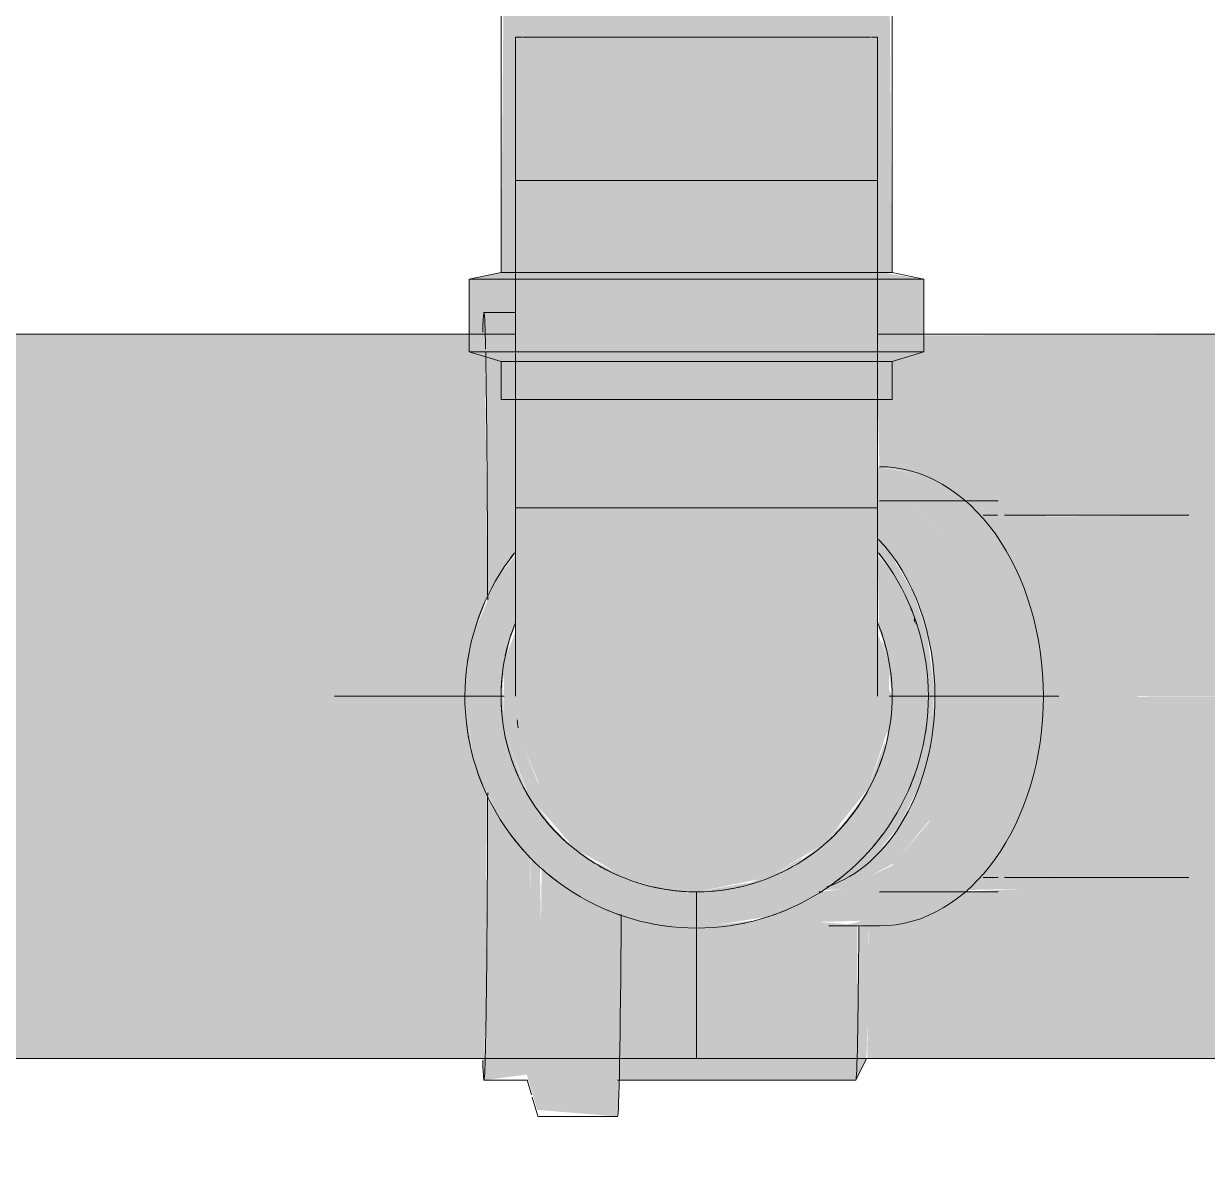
# Model space of a CAD drawing. Header units: metres. Extents: x 42.1 to 94.3, y -3.4 to 61.2.
# Drawn here: x 44.0798 to 44.2433, y 58.8053 to 58.9647 of the extents above; entities that cross this region are included whole.
import ezdxf

# ---------------------------------------------------------------- set-up
doc = ezdxf.new("R2010")
doc.units = ezdxf.units.M
doc.layers.add('ARQ_1100_BASE_TÉRREO_GARAGEM_dwg', color=7, linetype='Continuous', lineweight=5, true_color=0x767676)
for name, color, linetype, lineweight in [('KIRYA - PISO', 7, 'Continuous', 5), ('M-PIPE-PATT', 7, 'Continuous', 5), ('P-PIPE', 7, 'Continuous', 5), ('P-PIPE-CNTR', 7, 'Continuous', 5), ('P-SANR-FIXT', 7, 'Continuous', 5)]:
    doc.layers.add(name, color=color, linetype=linetype, lineweight=lineweight)

# ---------------------------------------------------------------- blocks, each defined once
blk = doc.blocks.new('Caixa Sifonada Montada_100x150x50 Completa e Antiespuma - Caixas e Ralos - Esgoto - MEP - Tigre - Porta-grelha e grelha quadrados brancos - 100x150x50-55786-TÉRREO F_S 2')
at = {"layer": 'P-SANR-FIXT', "true_color": 0xe6e6e6, "transparency": 33554560}
for points in [[(-0.1037606627918091, 0.008343458848100449), (-0.1037606627918091, -5.95576921114116e-14), (-0.1024209332710719, -5.95576921114116e-14), (-0.1024209332710719, 0.03140000000081963), (-0.1037606627918091, 0.02700000000005775), (-0.1037606627918096, 0.01587020181190608)], [(-0.1024209332710719, -5.95576921114116e-14), (-0.0924209332710715, -5.95576921114116e-14), (-0.0924209332710715, 0.03140000000081909), (-0.1024209332710719, 0.03140000000081963), (-0.1024209332710714, 0.009703133623585332)], [(-0.0924209332710715, -5.95576921114116e-14), (-0.0914872960679637, -5.95576921114116e-14), (-0.0914872960679637, 0.02700000000005775), (-0.0924209332710715, 0.03140000000081909), (-0.0924209332710715, 0.0001094867251741988)], [(-0.1089999999999341, 0.008343458848099908), (-0.1089999999999341, -6.009912567606079e-14), (-0.1037606627918091, -5.95576921114116e-14), (-0.1037606627918091, 0.02700000000005775), (-0.1089999999999341, 0.02700000000005721), (-0.1089999999999341, 0.00970313362358479)], [(-0.09148729606796424, 0.01587020181190608), (-0.0914872960679637, -5.95576921114116e-14), (-0.05199999999993458, -5.95576921114116e-14), (-0.05079574939214148, 0.01068801975748224), (-0.04874639560902329, 0.01800160621503235), (-0.0450484433950533, 0.02593189088315655), (-0.044695704148586, 0.02657619293000845), (-0.0914872960679637, 0.02700000000005775), (-0.09148729606796424, 0.01845645692244038)], [(-0.1089999999999341, -0.02567852594014053), (-0.1089999999999341, -0.02700000000017687), (-0.1037606627918091, -0.02700000000017687), (-0.1037606627918091, -5.95576921114116e-14), (-0.1089999999999341, -6.009912567606079e-14), (-0.1089999999999341, -0.02540313362414486)], [(-0.1037606627918091, -0.02567852594013998), (-0.1037606627918091, -0.02700000000017687), (-0.1024209332710719, -0.03140000000093821), (-0.1024209332710719, -5.95576921114116e-14), (-0.1037606627918091, -6.009912567606079e-14), (-0.1037606627918091, -0.02540313362414486)], [(-0.1024209332710719, -0.03140000000093821), (-0.09242093327107095, -0.03140000000093875), (-0.0924209332710715, -6.009912567606079e-14), (-0.1024209332710719, -5.95576921114116e-14), (-0.1024209332710719, -0.0298631746125636)], [(-0.09242093327107095, -0.02572713228132082), (-0.09242093327107095, -0.03140000000093875), (-0.0914872960679637, -0.02567852594014053), (-0.0914872960679637, -6.009912567606079e-14), (-0.0924209332710715, -6.009912567606079e-14), (-0.09242093327107095, -0.02567852594014053)], [(-0.0914872960679637, -0.02540313362414486), (-0.0914872960679637, -0.02700000000017687), (-0.044695704148586, -0.02657619293012865), (-0.04717046266865738, -0.02169418695593641), (-0.04921488401667258, -0.01660205231742151), (-0.05115050022263504, -0.009360893492006885), (-0.05199999999997248, -6.009912567606079e-14), (-0.0914872960679637, -6.009912567606079e-14), (-0.0914872960679637, -0.02184345884827822)]]:
    blk.add_hatch(color=254, dxfattribs=at).paths.add_polyline_path(points)
at = {"layer": 'P-SANR-FIXT'}
for p, q in [((-0.1024209332710719, 0.03140000000081963), (-0.1037606627918091, 0.02700000000005775)), ((-0.0924209332710715, 0.03140000000081909), (-0.1024209332710719, 0.03140000000081963)), ((-0.1024209332711367, 2.029123985544133e-16), (-0.1024209332711367, 0.03140000000087902)), ((-0.0914872960679637, 0.02700000000005775), (-0.0924209332710715, 0.03140000000081909)), ((-0.09242093327113664, 2.029123985544133e-16), (-0.09242093327113664, 0.03140000000087902)), ((-0.1037606627918091, 0.02700000000005775), (-0.1089999999999341, 0.02700000000005721)), ((-0.1089999999999995, 1.744788140394757e-16), (-0.1089999999999995, 0.02700000000011704)), ((-0.1037606627918743, 1.744788140394757e-16), (-0.1037606627918743, 0.02700000000011704)), ((-0.05524999999993546, 0.02700000000005721), (-0.0914872960679637, 0.02700000000005775)), ((-0.09148729606802898, 1.744788140394757e-16), (-0.09148729606802898, 0.02700000000011704)), ((-0.1089999999999995, -0.02700000000011704), (-0.1089999999999995, -2.398081733200733e-17)), ((-0.1037606627918743, -0.02700000000011704), (-0.1037606627918743, -2.398081733200733e-17)), ((-0.1024209332711367, -0.03140000000087903), (-0.1024209332711367, -2.788880237936467e-17)), ((-0.09242093327113664, -0.03140000000087902), (-0.09242093327113664, -2.788880237936466e-17)), ((-0.09148729606802898, -0.02700000000011705), (-0.09148729606802898, -2.398081733200734e-17)), ((-0.1089999999999341, -0.02700000000017687), (-0.1037606627918091, -0.02700000000017687)), ((-0.1037606627918091, -0.02700000000017687), (-0.1024209332710719, -0.03140000000093821)), ((-0.09242093327107095, -0.03140000000093875), (-0.0914872960679637, -0.02700000000017687)), ((-0.0914872960679637, -0.02700000000017687), (-0.05524999999993492, -0.02700000000017687)), ((-0.1024209332710719, -0.03140000000093821), (-0.09242093327107095, -0.03140000000093875))]:
    blk.add_line(p, q, dxfattribs=at)
at = {"layer": 'P-SANR-FIXT', "color": 253, "true_color": 0xacacac}
for p, q in [((-0.1024209332711367, 0.02506244211528003), (-0.1024209332711367, 0.03140000000087902)), ((-0.09242093327113664, 0.02506244211528005), (-0.09242093327113664, 0.03140000000087902)), ((-0.1037606627918743, 0.02517535219595741), (-0.1037606627918743, 0.02700000000011704)), ((-0.09148729606802898, 0.02517535219595782), (-0.09148729606802898, 0.02700000000011704)), ((-0.1037606627918743, -0.02700000000011704), (-0.1037606627918743, -0.02517535219596042)), ((-0.1024209332711367, -0.03140000000087903), (-0.1024209332711367, -0.02506244211528288)), ((-0.09242093327113664, -0.03140000000087902), (-0.09242093327113664, -0.02506244211528288)), ((-0.09148729606802898, -0.02700000000011705), (-0.09148729606802898, -0.02517535219596001))]:
    blk.add_line(p, q, dxfattribs=at)
at = {"layer": 'P-SANR-FIXT', "color": 8, "true_color": 0x737373}
for p, q in [((-0.1089999999999995, 0.02517535219595741), (-0.1089999999999995, 0.02700000000011704)), ((-0.1089999999999995, 0.02438492757818114), (-0.1089999999999995, 0.0231774993090761)), ((-0.05900000000000002, 0.02312322590480655), (-0.05900000000000002, 0.02377641290737634)), ((-0.1089999999999995, 0.02086944044617872), (-0.1089999999999995, 0.01925731999963746)), ((-0.05900000000000002, 0.01925731999966472), (-0.05900000000000002, 0.02086944044615805)), ((-0.1089999999999995, 0.01594225913824602), (-0.1089999999999995, 0.01376468145158375)), ((-0.05900000000000002, 0.01376468145159799), (-0.05900000000000002, 0.01594225913822411)), ((-0.1089999999999995, 0.009370353556609942), (-0.1089999999999995, 0.007163666309450195)), ((-0.05900000000000002, 0.007163666309460574), (-0.05900000000000002, 0.00924881805947043)), ((-0.1089999999999995, -0.007163666309455169), (-0.1089999999999995, -0.009370353556595296)), ((-0.05900000000000002, -0.009248818059469751), (-0.05900000000000002, -0.00716366630944965)), ((-0.1089999999999995, -0.01376468145159469), (-0.1089999999999995, -0.0159422591382317)), ((-0.05900000000000002, -0.01594225913824933), (-0.05900000000000002, -0.01376468145157815)), ((-0.1089999999999995, -0.01925731999965208), (-0.1089999999999995, -0.02086944044616963)), ((-0.05900000000000002, -0.02086944044617437), (-0.05900000000000002, -0.01925731999963887)), ((-0.1089999999999995, -0.02317749930909534), (-0.1089999999999995, -0.02377641290737634)), ((-0.05900000000000002, -0.02377641290737629), (-0.05900000000000002, -0.02312322590480605)), ((-0.1089999999999995, -0.02700000000011704), (-0.1089999999999995, -0.02517535219596042))]:
    blk.add_line(p, q, dxfattribs=at)
blk = doc.blocks.new('Joelho 45_90 - Serie Normal - Esgoto - MEP - Tigre - Standard-4202502-TÉRREO F_S 2')
at = {"layer": 'P-PIPE', "true_color": 0xe06060}
blk.add_hatch(color=13, dxfattribs=at).paths.add_polyline_path([(44.20299715088138, 58.88166944585081), (44.20280241827037, 58.88277454980512), (44.20270692836352, 58.88237010498953)])
h = blk.add_hatch(color=13, dxfattribs=at)
h.paths.add_polyline_path([(44.17272981478512, 58.84483661034564), (44.17971792900289, 58.84575661303582), (44.17971792900289, 58.84606885586395), (44.17734727136283, 58.84565082717103)])
h.paths.add_polyline_path([(44.17272981478512, 58.84483661034564), (44.16444760534185, 58.84629264482923), (44.16654475692067, 58.84565088866121), (44.17269526536968, 58.84484115886247)])
h.paths.add_polyline_path([(44.1833266776122, 58.847251405653), (44.1866931835475, 58.84880947980021), (44.18739124047449, 58.84959820043707), (44.18356419019888, 58.84738854052296)])
h.paths.add_polyline_path([(44.16213273240453, 58.84725149659504), (44.15824552918583, 58.84920919334767), (44.16022981478513, 58.84803971088107), (44.1613029469701, 58.84759520497584)])
h.paths.add_polyline_path([(44.19069513138466, 58.85188028238015), (44.19201482846743, 58.85299641993912), (44.19260701154754, 58.85415894081597), (44.19122662616704, 58.85251374000629)])
h.paths.add_polyline_path([(44.15476415621936, 58.85188054478005), (44.15255276745992, 58.85415894081597), (44.15388962437861, 58.85255159666331), (44.15454528571602, 58.85204849002415)])
h.paths.add_polyline_path([(44.19611429498532, 58.85834094216425), (44.19880981209493, 58.86484849612787), (44.19871223638157, 58.8654798590245), (44.19635346734799, 58.85899816700186)])
h.paths.add_polyline_path([(44.14934369609512, 58.85834489782858), (44.14646414854306, 58.86625879168366), (44.14664981747531, 58.86484849612787), (44.14907310314365, 58.85899816700186)])
h.paths.add_polyline_path([(44.19931979403943, 58.86872219358017), (44.19972904718995, 58.87183835191642), (44.19931952908132, 58.8727674937404), (44.19931989703701, 58.86954924728083)])
h.paths.add_polyline_path([(44.14613968011503, 58.86872337408028), (44.14599089885273, 58.87381974072585), (44.14582165269135, 58.87113903219166), (44.14613948291292, 58.86872487197903)])
h.paths.add_polyline_path([(44.1989950615914, 58.87741761493866), (44.19880981209493, 58.8788247245634), (44.1982119221081, 58.87956873716784), (44.19891728864538, 58.87763124114011)])
h.paths.add_polyline_path([(44.14646471432756, 58.87741872656752), (44.14718584926873, 58.88011881978891), (44.1465816691279, 58.87830708647319)])
h = blk.add_hatch(color=13, dxfattribs=at)
h.paths.add_polyline_path([(44.16717658651356, 58.84032214294154), (44.167218549159, 58.84056218223018), (44.16611906674125, 58.84070693183654)])
h.paths.add_polyline_path([(44.17642661331224, 58.8403233031048), (44.17829094814056, 58.8403235369347), (44.17824833105058, 58.84056313679495)])
h.paths.add_polyline_path([(44.19638457597191, 58.85054805436116), (44.19724724959038, 58.85127218984395), (44.19687796044235, 58.85119104552162)])
h.paths.add_polyline_path([(44.20187044508344, 58.85928366642225), (44.20280241827037, 58.86089867088615), (44.20257371266862, 58.86098150456439)])
at = {"layer": 'P-PIPE'}
for radius, start, end in [(0.03199999999999701, 141.739432209416, 143.3543029659945), (0.03200000000000226, 36.64726626165037, 38.27838059469457), (0.03199999999999909, 156.6462177170132, 162.0233032421307), (0.03199999999999686, 20.00000000000473, 23.35533713061116), (0.03200000000000359, 17.97931967278168, 19.57291816527523), (0.03200000000000365, 197.9766967578735, 203.3537822829921), (0.03200000000000887, 336.6446628693957, 342.0206803271902), (0.03200000000000462, 216.6456970340226, 222.0215700276185), (0.0320000000000043, 317.9732319404992, 323.3527337383443), (0.03200000000000206, 257.9749640804216, 263.3532592055477), (0.0319999999999963, 276.6451787500102, 279.6683675439232), (0.03199999999999439, 280.0000000000002, 282.019836276691)]:
    blk.add_arc((44.17272981478507, 58.87183661034556), radius, start, end, dxfattribs=at)
blk = doc.blocks.new('Joelho 45_90 - Serie Normal - Esgoto - MEP - Tigre - Standard-4202709-TÉRREO F_S 2')
at = {"layer": 'P-PIPE', "true_color": 0xe06060}
for points in [[(44.15427335786263, 58.91282936217895), (44.17272981478514, 58.91282936217895), (44.17272981478514, 58.94303661034563), (44.14772981478514, 58.94303661034563), (44.14801237320901, 58.91282936217895), (44.15239700461879, 58.91282936217895)], [(44.19172530924307, 58.91282936217895), (44.19772981478513, 58.91282936217895), (44.19768535163803, 58.94303661034563), (44.17272981478514, 58.94303661034563), (44.17272981478514, 58.91282936217895), (44.19118627170764, 58.91282936217895)], [(44.14772981478514, 58.89783661034564), (44.17272981478514, 58.89783661034564), (44.17272981478514, 58.91282936217895), (44.14772981478514, 58.91282936217895), (44.14772981478514, 58.90120248811775)], [(44.17272981478514, 58.89783661034564), (44.19772981478513, 58.89783661034564), (44.19768535163803, 58.91282936217895), (44.17272981478514, 58.91282936217895), (44.17272981478514, 58.90120248811775)], [(44.14777295591779, 58.87216429978152), (44.14884424851918, 58.8789410092008), (44.15160814804094, 58.88502597532133), (44.15508294825937, 58.88953791585149), (44.16022981478513, 58.89348724544025), (44.16625933865757, 58.89598475600286), (44.17272981478514, 58.89683661034563), (44.17272981478514, 58.89783661034564), (44.14772981478514, 58.89783661034564), (44.14773832359018, 58.87253030275442)], [(44.17272981478514, 58.83983661034564), (44.18196472794054, 58.84132160670287), (44.18872981478513, 58.84412379742453), (44.19535723178311, 58.84920919334767), (44.20044262770624, 58.85583661034563), (44.20363944122639, 58.86355440090235), (44.20472981478513, 58.87183661034563), (44.20363944122639, 58.88011881978891), (44.20044262770624, 58.88783661034564), (44.19772530819874, 58.89137789007393), (44.19793659825368, 58.88093284926183), (44.19880981209494, 58.8788247245634), (44.19972981478514, 58.87183661034563), (44.19880981209494, 58.86484849612787), (44.19591937009704, 58.85808491766011), (44.19158706375045, 58.85256468615586), (44.18602520513511, 58.84836917235142), (44.1789144055853, 58.84565082717103), (44.17269526536968, 58.84484115886247), (44.16574170056737, 58.84575661303582), (44.15876606467832, 58.84880977241609), (44.1536379316931, 58.8527447272536), (44.14907310314367, 58.85899816700186), (44.14664981747533, 58.86484849612787), (44.14573025384059, 58.87183994530289), (44.14664981747533, 58.8788247245634), (44.1478968538677, 58.88199448850268), (44.14772981478512, 58.89137201697617), (44.14501700186404, 58.88783661034564), (44.14182018834389, 58.88011881978891), (44.14072981478514, 58.87183661034563), (44.14187962469837, 58.86341090884925), (44.14501700186404, 58.85583661034563), (44.15010239778717, 58.84920919334767), (44.15672981478514, 58.84412379742453), (44.16444760534186, 58.84092698390438), (44.16907766386262, 58.84031742513615)], [(44.17272981478514, 58.84483661034564), (44.17272981478514, 58.84683661034563), (44.16625933865757, 58.8476884646884), (44.15974763448857, 58.85055596520564), (44.15477659636526, 58.85451804312114), (44.15080635952969, 58.859995256478), (44.1485816691279, 58.86536613421806), (44.14773065897764, 58.8738650719476), (44.14772981478512, 58.88089290434564), (44.14614065909466, 58.87652881661428), (44.14613948291293, 58.8671510739915), (44.14953680749598, 58.85811113803049), (44.15584746134011, 58.85088064990698), (44.16349456376626, 58.84646516697679), (44.1726963474779, 58.84484251201577)], [(44.17272981478514, 58.84483661034564), (44.18260826728795, 58.84683661034563), (44.19040748431479, 58.85153745261758), (44.19635346734799, 58.85899816700186), (44.19931985542615, 58.86778495957711), (44.19931928283904, 58.87652704621136), (44.19759357497193, 58.88088822682346), (44.19763894504646, 58.87114638615441), (44.19682551538471, 58.86523952064859), (44.19388833494259, 58.85869527367318), (44.18985092039583, 58.85373187430041), (44.18422753821892, 58.84977081870404), (44.17912250793978, 58.84767822436574), (44.17272981478514, 58.84683661034563), (44.17272981478514, 58.84488436217151)]]:
    blk.add_hatch(color=13, dxfattribs=at).paths.add_polyline_path(points)
h = blk.add_hatch(color=13, dxfattribs=at)
h.paths.add_polyline_path([(44.18039130974883, 58.84818180084336), (44.1816729475968, 58.84857097283664), (44.18095166429457, 58.84841390729594)])
h.paths.add_polyline_path([(44.18753978529546, 58.85195847796503), (44.18879956464362, 58.85268554929185), (44.18904513452078, 58.85311357305195), (44.18772593132268, 58.85210131283542)])
h.paths.add_polyline_path([(44.19704964929024, 58.86667024049039), (44.19735003563785, 58.86749555918676), (44.19708510955348, 58.86693958793083)])
h.paths.add_polyline_path([(44.19769355946671, 58.87211199682966), (44.19772981230187, 58.87423003264598), (44.19772981478513, 58.89783661034564), (44.17272981478514, 58.89783661034564), (44.17272981478514, 58.89683661034563), (44.17934318801606, 58.89592556608463), (44.18522981478513, 58.89348724544025), (44.1908104126179, 58.88898917348726), (44.19440522463373, 58.88427679879855), (44.19693722831889, 58.87785690225627), (44.19768617839922, 58.87216806160338)])
at = {"layer": 'P-PIPE', "color": 8, "true_color": 0x737373}
for p, q in [((44.14772981478514, 58.94303661034563), (44.14772981478514, 58.92951416344059)), ((44.14858166912784, 58.94303661034557), (44.14772981478508, 58.94303661034557)), ((44.15107917969046, 58.94303661034557), (44.14858166912785, 58.94303661034557)), ((44.17272981478508, 58.94303661034557), (44.15107917969046, 58.94303661034557)), ((44.19772981478508, 58.94303661034557), (44.17272981478508, 58.94303661034557)), ((44.19772981478513, 58.92951416344059), (44.19772981478513, 58.94303661034563)), ((44.14772981478514, 58.92940842890781), (44.14772981478514, 58.91940842890781)), ((44.19772981478513, 58.91940842890781), (44.19772981478513, 58.92940842890781)), ((44.14772981478514, 58.91925670436807), (44.14772981478514, 58.91282936217895)), ((44.19772981478513, 58.91282936217895), (44.19772981478513, 58.91925670436807))]:
    blk.add_line(p, q, dxfattribs=at)
at = {"layer": 'P-PIPE'}
for p, q in [((44.14772981478514, 58.91282936217895), (44.14772981478514, 58.89783661034564)), ((44.19772981478513, 58.89783661034564), (44.19772981478513, 58.91282936217895)), ((44.14772981478508, 58.89783661034556), (44.17272981478508, 58.89783661034556)), ((44.17272981478508, 58.89783661034556), (44.14772981478508, 58.89783661034556)), ((44.17272981478508, 58.89783661034556), (44.19772981478508, 58.89783661034556)), ((44.19772981478508, 58.89783661034556), (44.17272981478508, 58.89783661034556))]:
    blk.add_line(p, q, dxfattribs=at)
at = {"layer": 'P-PIPE', "flags": 128}
for points in [[(44.14772981478514, 58.89783661034564), (44.14772981478514, 58.8879506722948), (44.14772981478514, 58.87954974788982), (44.14772981478514, 58.873895779833), (44.14772981478514, 58.87183807748422)], [(44.19772981478513, 58.87183661034563), (44.19772981478513, 58.87378940200755), (44.19772981478513, 58.87935443889523), (44.19772981478513, 58.88769577042157), (44.19772981478513, 58.89756040561317), (44.19772981478513, 58.89783661034564)]]:
    blk.add_lwpolyline(points, dxfattribs=at)
at = {"layer": 'P-PIPE'}
for radius, start, end in [(0.03199999999999951, 141.9849323062508, 269.9999999999996), (0.03200000000000358, 269.9999999999996, 38.01506770142714), (0.02699999999999666, 159.1564973593243, 269.9275226906804), (0.02699999999999711, 157.9081125211413, 168.0179772797648), (0.02700000000000102, 269.9999999999996, 20.84503006495836), (0.02700000000000375, 12.55261209376837, 22.09188758258331), (0.02699999999999761, 163.3440932111463, 166.3859235077043), (0.03199999999999439, 167.9801637233085, 173.3548212500259), (0.03199999999999573, 6.645285952258875, 12.02123822332151), (0.02699999999999825, 173.3046878026707, 186.6825673599388), (0.02700000000000284, 174.4013597083776, 179.9875062061056), (0.02699999999999675, 353.3148986940853, 6.691756358151707), (0.02700000000000102, 180, 185.57466191223), (0.03200000000000288, 186.6467407944642, 192.0250359195778), (0.02500000000000123, 187.4462307765464, 189.9999999999977), (0.03200000000000298, 347.9758568882665, 353.3538408868698), (0.026999999999993, 191.9727980000053, 228.0210516950774), (0.02700000000000464, 311.9780309942144, 348.0251806327809), (0.02699999999999937, 193.5915466649895, 196.6452037442594), (0.02699999999999935, 202.012847453751, 204.8693458464441), (0.02700000000000425, 219.6139323611337, 224.4003765120962), (0.02700000000000165, 233.3089384479102, 246.6868132745014), (0.02699999999999612, 293.7583827747628, 306.6895373624032), (0.02700000000000199, 236.5843983150096, 244.641433318735), (0.0320000000000009, 227.978429972422, 233.3543029658938), (0.03200000000000577, 306.6455762579178, 312.0222066869153), (0.02699999999999805, 251.9758733983818, 269.9258396163018), (0.02700000000000065, 253.3417514839936, 269.9267807927687), (0.02700000000000156, 269.9999999999996, 288.0235747522436), (0.03199999999999787, 246.6462177171316, 252.0233032420647), (0.03200000000000121, 287.976825016891, 293.3541326881915)]:
    blk.add_arc((44.17272981478508, 58.87183661034556), radius, start, end, dxfattribs=at)
blk = doc.blocks.new('ARQ_1100_BASE_TÉRREO_GARAGEM_dwg-4178582-TÉRREO F_S 2')
at = {"layer": 'KIRYA - PISO', "true_color": 0xaaaaaa}
h = blk.add_hatch(dxfattribs=at)
h.set_pattern_fill('FP_2', color=253, style=0, pattern_type=2)
h.set_pattern_definition([(0, (-4539.02, -1079.475), (0, 0.635), []), (90, (-4539.02, -1079.475), (-0.635, 3.888253587292846e-17), [])])
h.paths.add_polyline_path([(42.6857971168975, 57.72175018781157), (42.68579517903623, 57.83593547000267), (42.71079531801212, 57.83593586484092), (42.71079448506867, 57.86208236435876), (43.42079269342054, 57.87149790888778), (43.42079387181643, 57.83583189685722), (43.44579323980832, 57.85380648215328), (43.44579289068048, 57.87182936217877), (45.5857972558652, 57.87182936217899), (45.5857972558652, 59.17182936217895), (45.55276856228742, 59.17181294327344), (45.55300260374999, 59.16026187996399), (45.55436292680659, 59.15618238744774), (45.55436175062486, 59.14714554574517), (45.55115302290116, 59.13833384191005), (45.54472660931295, 59.13092194466473), (45.5363237532852, 59.12634456898455), (45.52777259493438, 59.12483775201381), (45.51789602597501, 59.1268377520138), (45.51020561381307, 59.13140819423068), (45.50439216696761, 59.13833384191006), (45.50118285115304, 59.14749929242664), (45.50118226306218, 59.15652328836794), (45.50294177110536, 59.16220320713781), (45.50277259493438, 59.17182936217895), (45.09842334011688, 59.17182936217895), (45.0984231590001, 59.15437269577441), (45.10523646739881, 59.15437262508506), (45.10866430488664, 59.11439801166792), (45.05880425652782, 59.11437427290669), (45.0616098506062, 59.15437307771875), (45.06842315957613, 59.15442841481304), (45.06842334011441, 59.17182936217895), (44.99562161911313, 59.17182936217895), (44.98345013340377, 59.02372451137878), (44.97128173123389, 59.17182936217895), (44.89848001022897, 59.17182936217895), (44.89847982913403, 59.15437477021677), (44.90529313753274, 59.15437469952788), (44.90809790162808, 59.11437583650817), (44.85823785376766, 59.11440060987965), (44.86166652074013, 59.15437515215974), (44.86847982969218, 59.15442841481304), (44.86848001023105, 59.17182936217895), (43.69311115032767, 59.17182991563376), (43.69311044405869, 59.17182991563376), (43.67379290628112, 59.17182991563376), (43.67363057726412, 59.17182991563376), (42.5857972558652, 59.17182936217895), (42.58579725586884, 57.72175086700879)])
h.paths.add_polyline_path([(42.71078959110679, 57.87175093675394), (42.71076982303663, 58.57160093152432), (42.75076982302112, 58.57160206896204), (42.75076982302112, 57.87175207419258)])
h.paths.add_polyline_path([(43.87277173689495, 58.53684629000906), (43.85047235039352, 58.53817875625914), (43.82850145607915, 58.54221829926225), (43.80716892930022, 58.54884863906304), (43.78680319520631, 58.55802877955563), (43.76767729711571, 58.56957166164269), (43.74963848821665, 58.58382002446745), (43.73299678974453, 58.60079939661765), (43.72052582626048, 58.6167365166018), (43.70895492951536, 58.63584547924139), (43.69963562595466, 58.65674328696873), (43.693136924795, 58.67754468072174), (43.6891425154805, 58.69935945395839), (43.68775783486314, 58.721817675526), (43.68802558308762, 59.02481181055473), (43.69352972873737, 59.02325214900969), (43.69773408520455, 59.02281842633843), (44.04773634020336, 59.02284473073321), (44.05418009865144, 59.02379859398083), (44.05773505536309, 59.02493221419713), (44.05758074242684, 58.71896618045108), (44.05637652890871, 58.6993870533999), (44.05238539861424, 58.6775716800107), (44.04572701039156, 58.6562478911606), (44.03657366187251, 58.63587010139977), (44.02500563752306, 58.6167593997565), (44.01124154429694, 58.59916429127971), (43.99543617537496, 58.58337732140301), (43.97786125654189, 58.56958745800056), (43.95873709367601, 58.55804170123336), (43.93837273967753, 58.54885849967442), (43.91582144209591, 58.54200049885668), (43.8950709228617, 58.53818210806111), (43.87702575661325, 58.53710112425915)])
h.paths.add_polyline_path([(43.87276760448077, 58.59183157955278), (43.89118237784594, 58.59324607516364), (43.90765605148432, 58.59668671784228), (43.92251025972048, 58.60174412688394), (43.93776629534664, 58.60925316208125), (43.95189590666904, 58.61871288282229), (43.96468862416774, 58.62991460642269), (43.97615560065929, 58.64310820736534), (43.98594598656261, 58.65805944628193), (43.99341281306122, 58.67374294701116), (43.99872509150695, 58.69018088253834), (44.00161397511896, 58.70473140641234), (44.00274765174565, 58.72503246088717), (44.00252409600156, 58.85899816700186), (44.0016650515881, 58.86554529701686), (43.99811534864211, 58.87373083694082), (43.99341281306122, 58.8798747199567), (43.98630698218442, 58.88517170758291), (43.9791860882279, 58.88815907656277), (43.97094246245202, 58.88929089827133), (43.96084052711959, 58.88790037988215), (43.92948046384328, 58.88206723798979), (43.9027325071647, 58.87897658891397), (43.87239768407483, 58.87783697909597), (43.84206497529728, 58.87903154204871), (43.81200541599388, 58.88256003226639), (43.78042512578901, 58.88860013840514), (43.77394990507139, 58.88927523058053), (43.76556020889077, 58.88790037988215), (43.75750760143784, 58.88410976083227), (43.75183762670206, 58.87962524092348), (43.74690098212496, 58.87304886758788), (43.74380329853101, 58.86543155163794), (43.74274913643699, 58.85727631478001), (43.74293667670045, 58.71915270252483), (43.74390426534376, 58.70471203826028), (43.74764789079754, 58.68683080433834), (43.75343587088601, 58.67052391737463), (43.76063870016529, 58.656137105407), (43.76983551650843, 58.64246923645558), (43.78165740832941, 58.62918601101742), (43.7948935286459, 58.61785885836765), (43.80776629571396, 58.60924339194195), (43.82302345984962, 58.60173664996167), (43.83912079580308, 58.59625869342457), (43.85580097246883, 58.59295658212709), (43.87272401438895, 58.591834469871)])
h.paths.add_polyline_path([(43.86854105951635, 58.70108639699335), (43.86032099738353, 58.70311933560173), (43.85287692954967, 58.70702547805752), (43.84622843251715, 58.71310158305563), (43.84151964313004, 58.72021617808188), (43.83877446624128, 58.7274529035974), (43.83775678227245, 58.73582894872636), (43.83775031948978, 58.82182177180706), (43.83825988433782, 58.82570480168474), (43.83975708820203, 58.82932363546849), (43.84213989912784, 58.83243165565139), (43.84524593251148, 58.83481705582433), (43.84886351734093, 58.83631727493071), (43.85350918668058, 58.83683013288031), (43.89247898564923, 58.83683306165251), (43.89586035801276, 58.83650929042305), (43.89908215758318, 58.83543294735603), (43.90197913328211, 58.83365923975057), (43.90440269474946, 58.83127914381053), (43.90622853377263, 58.82841473833446), (43.90736300024679, 58.82521294310539), (43.90774790563346, 58.82183798314813), (43.90750017865668, 58.73372006763466), (43.9067405920279, 58.72745896498073), (43.90365334985481, 58.71943022157426), (43.89895690340758, 58.7126248204836), (43.89264177247815, 58.70702902438229), (43.88507233444791, 58.70308283489828), (43.87697870208385, 58.7010871494827), (43.86897380512725, 58.70108643558664)])
h.paths.add_polyline_path([(42.8145025898512, 58.75030156363467), (42.81347715514761, 58.75066037872433), (42.81289915557623, 58.75158025974673), (42.8128579202758, 58.75194623315186), (42.81313033970217, 59.11913668012539), (42.81367232409759, 59.11966667653196), (42.81448883096351, 59.11989157143838), (42.96522673299334, 59.12015384988092), (42.96535532009674, 59.12610492670957), (42.9663312095859, 59.12810492670958), (42.96620230513106, 59.14387733453406), (42.9653548561584, 59.14643415903984), (42.96535439222005, 59.15360129427783), (42.96826093501592, 59.16100268767563), (42.97330659202142, 59.16660642566699), (42.97965326599608, 59.17002732912251), (42.98701495359165, 59.17108435436862), (42.99417508468637, 59.16959781752246), (43.00047334520963, 59.16568472388565), (43.00506291752837, 59.15977155448315), (43.00730800535499, 59.15338063505672), (43.00730709907506, 59.14620329731986), (43.00619223938122, 59.14253899431439), (43.0063312095859, 59.12763053190243), (43.00730709907506, 59.12610492670957), (43.0076312095859, 59.11989160178403), (43.18151733418839, 59.11972875557343), (43.1822855350625, 59.11896055481955), (43.18244840859283, 59.11824695933122), (43.18222806463892, 58.75112389846522), (43.18162607376229, 58.75052190758859), (43.18080373893196, 58.75030156363489), (42.82954224858159, 58.75030156363468)])
h.paths.add_polyline_path([(42.83591864234499, 58.77340082006511), (43.15964368438204, 58.7734008670903), (43.15964368438204, 59.01548288174247), (42.83559854955007, 59.01548288174247), (42.83590645263516, 58.78261974075013)])
h.paths.add_polyline_path([(42.99762454409488, 58.90504927797572), (42.98910443158772, 58.90638155486323), (42.98206604825698, 58.90948715088211), (42.9757246078681, 58.91470608250262), (42.97133120958591, 58.92074073288513), (42.96852432725355, 58.92795286162742), (42.96772633131456, 58.93616372348036), (42.96883332620946, 58.94340680923363), (42.97193782143817, 58.95053684738373), (42.97638326495203, 58.95633026216453), (42.98294458806642, 58.96124492045152), (42.99063400192232, 58.96420836573115), (42.998267198867, 58.96504408096182), (43.00539939187004, 58.96410510993969), (43.01283623352538, 58.96095692907726), (43.01886582323773, 58.95633026216453), (43.02363969178688, 58.95010883554467), (43.02664067101289, 58.94286383079685), (43.02766424914085, 58.93508898302169), (43.02664067101289, 58.92731413524653), (43.02352067599487, 58.91991402609878), (43.01815548078299, 58.91330263894261), (43.01180024353749, 58.90872417567508), (43.00428741915118, 58.90592646211799), (42.9987055815752, 58.90519159925999)])
h.paths.add_polyline_path([(42.99762454409488, 58.91453061350065), (43.00383121427902, 58.91559802198561), (43.00793278898144, 58.91730721137517), (43.01249643832115, 58.92098851204935), (43.01581755093626, 58.92574877421802), (43.01762479997905, 58.93084968907197), (43.01815750466253, 58.93528198318011), (43.01718196382375, 58.94113520772685), (43.01508796386442, 58.94581211215078), (43.01216150659303, 58.94962594551939), (43.00698192593283, 58.95327487655872), (43.00212879587535, 58.95505435654518), (42.99745158766098, 58.95562458239534), (42.99141524956717, 58.95457885701816), (42.98687100166104, 58.95252906584159), (42.98292231483495, 58.94941056568214), (42.97946713321885, 58.94451512808676), (42.97762450602085, 58.9393299314027), (42.9771826454749, 58.93420429869888), (42.97776668402854, 58.92976808545306), (42.98020827466806, 58.92430440636873), (42.98314314339518, 58.92050938645564), (42.98734535933459, 58.91728491275602), (42.99302497849592, 58.91513615779956), (42.9975895398351, 58.91453522189886)])
h.paths.add_polyline_path([(43.80023942159193, 58.95932612976534), (43.80218056443012, 58.95958168606815), (43.80451607865098, 58.96073505741185), (43.80554272245062, 58.96152282890635), (43.80673461212005, 58.96307612976518), (43.80748386528882, 58.96488498692684), (43.80773942159163, 58.96682612976504), (43.80748386528882, 58.96876727260324), (43.80673461212005, 58.97057612976489), (43.80554272245062, 58.97212943062373), (43.80398942159177, 58.97332132029317), (43.80218056443012, 58.97407057346193), (43.80023942159193, 58.97432612976475), (43.79829827875372, 58.97407057346193), (43.79648942159207, 58.97332132029317), (43.79493612073323, 58.97212943062373), (43.79374423106379, 58.97057612976489), (43.79299497789503, 58.96876727260324), (43.79273942159221, 58.96682612976504), (43.79299497789503, 58.96488498692684), (43.79374423106379, 58.96307612976518), (43.79493612073323, 58.96152282890635), (43.79648942159207, 58.9603309392369), (43.79829827875372, 58.95958168606815)])
h.paths.add_polyline_path([(43.94523942118127, 58.95933702722535), (43.94718056401946, 58.95959258352818), (43.94898942118112, 58.96034183669693), (43.95054272203995, 58.96153372636637), (43.95179172741005, 58.96322491672434), (43.95248386487815, 58.96489588438686), (43.95273942118098, 58.96683702722506), (43.95248386487815, 58.96877817006325), (43.9517346117094, 58.97058702722492), (43.95054272203995, 58.97214032808375), (43.94898942118112, 58.97333221775319), (43.94718056401946, 58.97408147092194), (43.94523942118127, 58.97433702722477), (43.94329827834307, 58.97408147092194), (43.94093195012692, 58.97290445516806), (43.93993612032258, 58.97214032808375), (43.93874423065313, 58.97058702722492), (43.93799497748438, 58.96877817006325), (43.93773942118155, 58.96683702722506), (43.93799497748438, 58.96489588438686), (43.93874423065313, 58.9630870272252), (43.93993612032258, 58.96153372636637), (43.94148942118141, 58.96034183669693), (43.94333199963594, 58.95958814403575)])
h.paths.add_polyline_path([(42.90522173427603, 59.05151772178154), (42.90940671007074, 59.05206868429725), (42.91330648668105, 59.05368402465947), (42.91665530077562, 59.05625366009196), (42.91922493620813, 59.05960247418655), (42.92084027657035, 59.06350225079686), (42.92139123908606, 59.06768722659156), (42.92084027657035, 59.07187220238627), (42.91922493620813, 59.07577197899658), (42.91665530077562, 59.07912079309116), (42.91330648668105, 59.08169042852366), (42.90940671007074, 59.08330576888588), (42.90522173427603, 59.08385673140159), (42.90103675848132, 59.08330576888588), (42.89713698187101, 59.08169042852366), (42.89378816777644, 59.07912079309116), (42.89121853234393, 59.07577197899658), (42.88960319198172, 59.07187220238627), (42.889052229466, 59.06768722659156), (42.88960319198172, 59.06350225079686), (42.89121853234393, 59.05960247418655), (42.89378816777644, 59.05625366009196), (42.89713698187101, 59.05368402465947), (42.90125185889828, 59.05204036579012)])
h.paths.add_polyline_path([(42.99761904560643, 59.05151772178155), (43.00282899352799, 59.05249324165326), (43.00570379801145, 59.05368402465948), (43.00905261210602, 59.05625366009197), (43.01162224753852, 59.05960247418655), (43.01323758790073, 59.06350225079686), (43.01378855041645, 59.06768722659156), (43.01323758790073, 59.07187220238627), (43.01162224753852, 59.07577197899656), (43.00905261210602, 59.07912079309115), (43.0047320965767, 59.0820929204365), (43.00116373573503, 59.08339006409298), (42.99761904560643, 59.08385673140158), (42.99282204613177, 59.08305226037714), (42.98881119787448, 59.08113557796441), (42.98618547910684, 59.07912079309115), (42.98361584367434, 59.07577197899658), (42.98200050331212, 59.07187220238627), (42.9814495407964, 59.06768722659156), (42.98219010486426, 59.06304451215823), (42.98418676572397, 59.05885843408556), (42.98633120958591, 59.05614183716241), (42.99047231430755, 59.05329548359552), (42.9943312095859, 59.0519505736053), (42.99760679822634, 59.05151933417972)])
h.paths.add_polyline_path([(43.09001621594876, 59.05152519408701), (43.09420119174347, 59.05207615660272), (43.09810096835378, 59.05369149696493), (43.10144978244836, 59.05626113239743), (43.10401941788086, 59.05960994649202), (43.10563475824308, 59.06350972310232), (43.10618572075879, 59.06769469889703), (43.10563475824308, 59.07187967469174), (43.10401941788086, 59.07577945130205), (43.10144978244836, 59.07912826539663), (43.09810096835378, 59.08169790082913), (43.09420119174347, 59.08331324119135), (43.09001621594876, 59.08386420370706), (43.08583124015405, 59.08331324119135), (43.08193146354375, 59.08169790082913), (43.07858264944916, 59.07912826539663), (43.07601301401666, 59.07577945130205), (43.07439767365445, 59.07187967469174), (43.07384671113873, 59.06769469889703), (43.07439767365445, 59.06350972310232), (43.07601301401666, 59.05960994649202), (43.07858264944916, 59.05626113239743), (43.08193146354375, 59.05369149696493), (43.08583124015405, 59.05207615660272)])
h.paths.add_polyline_path([(43.87272981478514, 59.06965557813631), (43.86542507361025, 59.07085299637633), (43.85993469255348, 59.07323139829489), (43.85505214525573, 59.07697790860654), (43.85107917969084, 59.08215557813612), (43.84854022710605, 59.08849988541917), (43.8477298147855, 59.09465557813595), (43.84858166912827, 59.10112605426342), (43.85107917969084, 59.10715557813577), (43.85505214525573, 59.11233324766535), (43.86022981478533, 59.11630621323025), (43.86625933865768, 59.11880372379282), (43.87292507361025, 59.11962987182359), (43.8792002909126, 59.11880372379282), (43.88522981478496, 59.11630621323025), (43.89049124110019, 59.11222409369716), (43.89438044987944, 59.10715557813576), (43.89700253649578, 59.10017980519067), (43.89772981478478, 59.09465557813595), (43.89687796044201, 59.08818510200848), (43.89438044987944, 59.08215557813613), (43.88967862132476, 59.07641863236394), (43.88518459126097, 59.07298621084467), (43.8781014545123, 59.07036276792253), (43.87292507361025, 59.06968128444831)])
h.paths.add_polyline_path([(43.87272981478514, 59.07665557813592), (43.87738855759699, 59.07726891326272), (43.88172981478515, 59.0790671208678), (43.88591545466701, 59.08252416555184), (43.888716924546, 59.08661801039053), (43.89024558168594, 59.09097746258097), (43.89059368807147, 59.0956895631814), (43.88975798434696, 59.10017980519067), (43.88779394923656, 59.10433888893428), (43.884583939264, 59.10805398866442), (43.88172981478515, 59.11024403540409), (43.87702575661325, 59.11209000666481), (43.87272981478514, 59.11265557813598), (43.8677486927082, 59.11190870914535), (43.86292507361025, 59.10962653578228), (43.85958818562646, 59.1068443466112), (43.8570181701992, 59.10335817764263), (43.85534314991191, 59.09931432094781), (43.85480271648826, 59.09410183472439), (43.85560456553456, 59.08936572218248), (43.85714135751699, 59.08565557813593), (43.86053350317975, 59.08151973702459), (43.86452873546018, 59.07873619708893), (43.86904278793371, 59.07714098442958), (43.8705085901076, 59.07694800791242)])

msp = doc.modelspace()

# ---------------------------------------------------------------- hatches: boundary and pattern name
at = {"layer": 'M-PIPE-PATT', "true_color": 0x713800}
msp.add_hatch(color=36, dxfattribs=at).paths.add_polyline_path([(44.17272981478514, 58.84683661034563), (44.1792002909127, 58.8476884646884), (44.18522981478513, 58.85018597525102), (44.19040748431479, 58.85415894081597), (44.19438044987974, 58.85933661034564), (44.19687796044236, 58.86536613421807), (44.19772981478513, 58.87183661034563), (44.19687796044236, 58.87830708647319), (44.19438044987974, 58.88433661034563), (44.19040748431479, 58.88951427987529), (44.18522981478513, 58.89348724544025), (44.1792002909127, 58.89598475600286), (44.17272981478514, 58.89683661034563), (44.16625933865757, 58.89598475600286), (44.16022981478513, 58.89348724544025), (44.15505214525547, 58.88951427987529), (44.15107917969052, 58.88433661034563), (44.1485816691279, 58.87830708647319), (44.14772981478512, 58.87183661034563), (44.14859555499184, 58.86533261077703), (44.1513388764021, 58.85899816700186), (44.15505214525547, 58.85415894081597), (44.16022981478513, 58.85018597525102), (44.16625933865757, 58.8476884646884), (44.16799339773317, 58.84746017148014)])
at = {"layer": 'P-PIPE', "true_color": 0x713800}
for points in [[(44.14939493400941, 58.94303661034563), (44.17272981478514, 58.94303661034563), (44.17272981478514, 58.96282936217894), (44.14772981478512, 58.96282936217894), (44.14777427793224, 58.94303661034563), (44.14859555499184, 58.94303661034563)], [(44.17272981478514, 58.94303661034563), (44.19772981478513, 58.94303661034563), (44.19768535163803, 58.96282936217894), (44.17272981478514, 58.96282936217894), (44.17272981478514, 58.94340680923363)], [(44.10979986950918, 58.8718377520138), (44.1407299650886, 58.8718377520138), (44.14221231478639, 58.88106549676458), (44.14385192987417, 58.88555401973606), (44.14350661341344, 58.91874562859333), (44.14132981478426, 58.91940842890781), (44.14132981478426, 58.9218377520138), (44.05872364971451, 58.9218377520138), (44.05872364971451, 58.8718377520138), (44.07100418402653, 58.8718377520138)], [(44.14353533419501, 58.91873688357539), (44.14337220240861, 58.9218377520138), (44.14132981478426, 58.9218377520138), (44.14132981478426, 58.91940842890781), (44.14350661341344, 58.91874562859333)], [(44.10979986950918, 58.82183775201381), (44.14337220240861, 58.82183775201381), (44.14362218990954, 58.82853648182459), (44.14374942990572, 58.85889679975868), (44.14169488538137, 58.86450617139523), (44.14072981478514, 58.8718377520138), (44.05872364971451, 58.8718377520138), (44.05872364971451, 58.82183775201381), (44.07100418402653, 58.82183775201381)]]:
    msp.add_hatch(color=36, dxfattribs=at).paths.add_polyline_path(points)
at = {"layer": 'P-PIPE', "true_color": 0xe06060}
for points in [[(44.14772981478514, 58.91282936217895), (44.14772981478514, 58.92426057104687), (44.14336944617772, 58.92483661034563), (44.14361082451919, 58.91871389798089), (44.14572981478501, 58.91806869938707), (44.14572981478501, 58.91282936217895), (44.14705128884506, 58.91282936217895)], [(44.14361082451919, 58.91871389798089), (44.14323227894202, 58.92303067913895), (44.14345630044577, 58.92073052499317), (44.1435754632401, 58.91872466492396)], [(44.26940848344273, 58.87183661034563), (44.28405241220527, 58.87183661034563), (44.28380242470433, 58.91513788053485), (44.2835524372034, 58.92183661034563), (44.20412981478601, 58.92168158959102), (44.20412981478601, 58.91940842890781), (44.19972981478526, 58.91806869938707), (44.19972981478526, 58.91282936217895), (44.19772981478513, 58.91282936217895), (44.19797734989073, 58.90353661034563), (44.20383657461331, 58.90245645903899), (44.20994951118249, 58.89858797533633), (44.21770350557538, 58.89842694221783), (44.22085019741013, 58.89683624138671), (44.24109849407057, 58.89683490321416), (44.25171050665923, 58.89539925779815), (44.26104618295101, 58.89059077343811), (44.26727441858608, 58.88226485864671), (44.26914237674088, 58.87313695824874)], [(44.19772981478513, 58.91282936217895), (44.19972981478526, 58.91282936217895), (44.19972981478526, 58.91806869938707), (44.20412981478601, 58.91968574457386), (44.20412981478601, 58.92183661034563), (44.19772981478513, 58.92180618230505), (44.19772981478513, 58.91501862951633)], [(44.14388196372682, 58.88509638588095), (44.14543874760937, 58.88838624010184), (44.14773418652137, 58.89157115012995), (44.14772981478514, 58.91282936217895), (44.14572981478501, 58.91282936217895), (44.14572981478501, 58.91806869938707), (44.14361082451919, 58.91871389798089), (44.14382841669378, 58.89833661034563), (44.14388192386104, 58.88512666845426)], [(44.21361564867485, 58.87183661034563), (44.22061565581699, 58.87183661034563), (44.21982677621222, 58.8801003275598), (44.21758269792151, 58.88768661034563), (44.21398504952577, 58.89425189530925), (44.20929650285386, 58.8992896156456), (44.20383657461331, 58.90245645903899), (44.19772981478513, 58.90349766408225), (44.19772981478513, 58.90161720465657), (44.20229977416079, 58.89928696466218), (44.20832212992511, 58.89220823940511), (44.21225211767666, 58.88267200662268), (44.21257573889271, 58.8801003275598)], [(44.21361564867485, 58.87183661034563), (44.21225211767666, 58.88267200662268), (44.20832212992512, 58.89220823940511), (44.20227577875852, 58.89929920001079), (44.19772981478513, 58.90161720465657), (44.19772981478513, 58.89622727941548), (44.19999165633592, 58.89488721503949), (44.20484050439949, 58.88918784014393), (44.20830926989316, 58.8801003275598), (44.20934917967529, 58.87183661034565)], [(44.23363920445851, 58.87183661034563), (44.2324761835363, 58.8810718613645), (44.22912742043149, 58.88919302873248), (44.22399688924488, 58.8952204249703), (44.21770350557538, 58.89842694221783), (44.20994951118249, 58.89858797533633), (44.21401211211497, 58.89420250926858), (44.21765561068864, 58.8874401230139), (44.21991455748529, 58.87929362795791), (44.22061565581699, 58.87183661034563), (44.2330576939974, 58.87183661034563)], [(44.20563917588995, 58.87183661034563), (44.20934917967529, 58.87183661034563), (44.20818781257903, 58.88106549676457), (44.20484050439947, 58.88918784014393), (44.19970662495861, 58.89521929624782), (44.19772869227028, 58.89622785179015), (44.19772981478513, 58.8933587828163), (44.20044262770624, 58.89010552375554), (44.20305589944901, 58.88533661034563), (44.20498216319741, 58.8788247245634), (44.20529309551694, 58.87551758820594)], [(44.2649826114398, 58.87183661034563), (44.26940848344273, 58.87183661034563), (44.26727441858608, 58.88226485864671), (44.26062621101766, 58.89080708647319), (44.25171050665923, 58.89539925779815), (44.24109849407057, 58.89683490321416), (44.22114509974876, 58.89667342905933), (44.22399785001561, 58.89521929624782), (44.22938158253123, 58.88857665400367), (44.2324761835363, 58.8810718613645), (44.23363920445851, 58.87183661034563)], [(44.1907027595643, 58.84563769119937), (44.19134784489629, 58.84575661303582), (44.19599825696238, 58.84845392444345), (44.20044262770624, 58.85356769693568), (44.20325159277765, 58.85899816700186), (44.20498216319741, 58.86484849612786), (44.20554833502168, 58.87280281141037), (44.20459936030387, 58.88011881978891), (44.20280241827037, 58.88579918366788), (44.19957574533396, 58.89137537889265), (44.19772669271171, 58.89336213740226), (44.19772981478513, 58.89156479976839), (44.19906539059379, 58.88963146069499), (44.20063883343786, 58.88736292780735), (44.20364187577454, 58.8801003275598), (44.20472981478513, 58.87183661034563), (44.20363944122639, 58.86355440090235), (44.20002483393037, 58.85529213089632), (44.19535723178311, 58.84920919334767), (44.19128509603038, 58.84608453368588)], [(44.18704872773331, 58.84061759107345), (44.19535723178311, 58.84084622676811), (44.20229977416081, 58.84438625602908), (44.20832212992512, 58.85146498128615), (44.21225211767667, 58.86100121406858), (44.21361564867485, 58.87183661034563), (44.20934917967529, 58.87183661034563), (44.20818781257904, 58.86260772392669), (44.20484050439949, 58.85448538054735), (44.19969321513593, 58.84844708672289), (44.19299084928628, 58.84522258635783), (44.18965877067, 58.84483661034563), (44.18872981478513, 58.84412379742453), (44.18400681202232, 58.84216746562504), (44.18644148702965, 58.84092698390438)], [(44.18992965667019, 58.84504446848425), (44.1934182440592, 58.84524745465515), (44.19999165633592, 58.84878600565179), (44.20498216319741, 58.85482911985603), (44.20818781257903, 58.86260772392669), (44.20934917967529, 58.87183661034563), (44.20563917588995, 58.87183661034563), (44.20459936030387, 58.86355440090235), (44.20280241827037, 58.85787403702339), (44.1999916563359, 58.85274472725359), (44.19535723178311, 58.84808211985839), (44.1907027595643, 58.84563769119937)], [(44.19797734989074, 58.84013661034564), (44.20383657461331, 58.84121676165227), (44.20929897009274, 58.84438625602908), (44.21398504952577, 58.84942132538202), (44.21758269792151, 58.85598661034564), (44.21984427424834, 58.86363204661588), (44.22061565581699, 58.87183661034563), (44.21361564867485, 58.87183661034563), (44.21225211767666, 58.86100121406857), (44.20832212992511, 58.85146498128615), (44.20229457517421, 58.84438360504566), (44.19491155019224, 58.84061897199792), (44.1934182440592, 58.84033726162714), (44.19491155019227, 58.84027153957542)], [(44.197813642432, 58.82183661034563), (44.2835524372034, 58.82183661034563), (44.28380242470433, 58.82853534015641), (44.2840455480238, 58.86662248619508), (44.28405241220527, 58.87183661034563), (44.26940848344273, 58.87183661034563), (44.26727441858608, 58.86140836204455), (44.26062621101766, 58.85286613421808), (44.25171050665923, 58.84827396289312), (44.24109849407057, 58.84683831747711), (44.22082482626728, 58.84683661034563), (44.21770350557537, 58.84524627847342), (44.20971810952308, 58.84483661034563), (44.20929650285386, 58.84438360504566), (44.20383657461331, 58.84121676165227), (44.19797734989074, 58.84013661034564), (44.19654838909075, 58.84013661034564), (44.19629620942827, 58.82183661034563)], [(44.20994951118247, 58.84508524535493), (44.21770350557538, 58.84524627847342), (44.22399785001561, 58.84845392444345), (44.22912742043149, 58.85448019195879), (44.2324761835363, 58.86260135932676), (44.23363920445851, 58.87183661034563), (44.22061565581699, 58.87183661034563), (44.21984427424834, 58.86363204661588), (44.21758269792151, 58.85598661034564), (44.21398504952577, 58.84942132538202), (44.2103368270329, 58.84550140607014)], [(44.22082554722007, 58.84683697767547), (44.24109849407057, 58.84683831747711), (44.25171050665923, 58.84827396289312), (44.26104618295101, 58.85308244725314), (44.26727441858608, 58.86140836204455), (44.26928122864032, 58.87183661034563), (44.23362971875803, 58.87176128682962), (44.2324761835363, 58.86260135932676), (44.22882809210477, 58.85412853822845), (44.22399688924488, 58.84845279572097), (44.22085019741013, 58.84684953709719)], [(44.14336944617772, 58.81883661034563), (44.14946115094043, 58.81964137289111), (44.14977585668249, 58.83789600644392), (44.14977510734879, 58.84963572655125), (44.14491677308176, 58.85607858403114), (44.14388136127054, 58.85811920095519), (44.14350661341344, 58.82064254155231)], [(44.1507184103808, 58.81471692182075), (44.15091984409077, 58.81471880979112), (44.15128265602733, 58.83789600644392), (44.15108668338645, 58.84845392444345), (44.14984118061979, 58.84920919334767), (44.14946115094043, 58.81964137289111), (44.14928464049956, 58.81961805446101), (44.15071813413367, 58.81471786580594)], [(44.16181852374691, 58.81383661034562), (44.16205882077636, 58.8195488701359), (44.16231292549022, 58.84181119725026), (44.15672981478514, 58.84412379742453), (44.1513424545189, 58.84825766435078), (44.15091984409077, 58.81471880979112), (44.15789179072701, 58.8141544618471)], [(44.16204162616361, 58.81883661034563), (44.19471687887027, 58.81883661034563), (44.19498186562127, 58.82593726394506), (44.19491155019227, 58.84027153957542), (44.18644148702965, 58.84092698390438), (44.18400681202232, 58.84216746562504), (44.18101202422842, 58.84092698390438), (44.1723224223992, 58.83989024457074), (44.16444760534186, 58.84092698390438), (44.16231292549022, 58.84181119725026), (44.16204192098011, 58.81884882265548)], [(44.19471687887027, 58.81883661034563), (44.19616680637571, 58.82183661034563), (44.19641679387664, 58.82853534015641), (44.19652034208995, 58.84020073486768), (44.19513595037785, 58.84013661034564), (44.19485404610598, 58.82064254155232)]]:
    msp.add_hatch(color=13, dxfattribs=at).paths.add_polyline_path(points)
h = msp.add_hatch(color=13, dxfattribs=at)
h.paths.add_polyline_path([(44.14336944617773, 58.81883661034563), (44.14363443292872, 58.82593726394506), (44.14336935946375, 58.82183775201381), (44.14320345301253, 58.82183661034563), (44.14325685032089, 58.8203190370386)])
h.paths.add_polyline_path([(44.14385410394478, 58.8850291264173), (44.14388136127054, 58.88555401973606), (44.14385369993263, 58.88512666845426)])

# ---------------------------------------------------------------- linework, layer by layer
at = {"layer": 'P-PIPE'}
for p, q in [((44.14772981478512, 58.96282936217894), (44.14772981478512, 58.94303661034563)), ((44.19772981478513, 58.94303661034563), (44.19772981478513, 58.96282936217894)), ((44.14772981478514, 58.9218377520138), (44.05774280341806, 58.9218377520138)), ((44.2835524372034, 58.92183661034563), (44.20412981478601, 58.92183661034563)), ((44.21435736660335, 58.89883661034563), (44.19797734989074, 58.89883661034563)), ((44.21427570202361, 58.89683661034563), (44.21230626498392, 58.89683661034563)), ((44.24069182429557, 58.89683661034563), (44.21526736753182, 58.89683661034563)), ((44.21230626498392, 58.84683661034563), (44.21435736660335, 58.84683661034563)), ((44.21526736753182, 58.84683661034563), (44.24069182429557, 58.84683661034563)), ((44.18965877067, 58.84483661034563), (44.19006734182012, 58.84483661034563)), ((44.19797734989074, 58.84483661034563), (44.21435736660335, 58.84483661034563)), ((44.1909773427486, 58.84013661034564), (44.19797734989074, 58.84013661034564)), ((44.05685237464217, 58.82183775201381), (44.19471963510116, 58.82183775201381)), ((44.19471687887027, 58.82183661034563), (44.19616680637571, 58.82183661034563)), ((44.19472784383927, 58.81884795519836), (44.19617715068609, 58.82184731303688)), ((44.19616680637571, 58.82183661034563), (44.2835524372034, 58.82183661034563)), ((44.14336944617772, 58.81883661034563), (44.14936914620022, 58.81883661034563)), ((44.14935087125188, 58.81886812982508), (44.14995202579569, 58.81679384588598)), ((44.1618185237469, 58.81883661034563), (44.19471687887027, 58.81883661034563)), ((44.15003554548051, 58.81650566118778), (44.15079907470558, 58.81387110336087)), ((44.15081907370567, 58.81383661034562), (44.16181852374691, 58.81383661034562))]:
    msp.add_line(p, q, dxfattribs=at)
at = {"layer": 'P-PIPE', "color": 8, "true_color": 0x737373}
for p, q in [((44.14859111296064, 58.96282936217887), (44.14772981478508, 58.96282936217887)), ((44.19676536280468, 58.96282936217887), (44.14869426676549, 58.96282936217887)), ((44.19772981478508, 58.96282936217887), (44.19687796044231, 58.96282936217887)), ((44.14772981478508, 58.94303661034557), (44.19772981478508, 58.94303661034557)), ((44.14772981478514, 58.92483661034563), (44.14336944617772, 58.92483661034563)), ((44.20412981478601, 58.92183661034563), (44.19772981478513, 58.92183661034563))]:
    msp.add_line(p, q, dxfattribs=at)
for major_axis, ratio, start_param, end_param in [((0, 0.0530000000000023), 0.009999500037531861, 6.021385919394675, 6.544984694977446), ((0, 0.0530000000000023), 0.009999500037566559, 0.261799387796992, 0.3207840838700176), ((0, 0.05299999999999249), 0.009999500037448567, 5.842282498539908, 6.021385919392592), ((0, 0.05299999999999624), 0.009999500037569452, 5.807941175608096, 5.825260431506274)]:
    msp.add_ellipse((44.14336944617767, 58.87183661034556), major_axis=major_axis, ratio=ratio, start_param=start_param, end_param=end_param, dxfattribs=at)
at = {"layer": 'P-PIPE'}
for centre, major_axis, ratio, start_param, end_param in [((44.14336944617767, 58.87183661034556), (0, 0.05300000000000143), 0.00999950003746363, 4.96545433833345, 5.806649327418646), ((44.19797734989069, 58.87183661034556), (0, 0.03170000000000073), 0.7141421427839038, 4.712388980384685, 6.283185307179588), ((44.18635733803473, 58.87183661034556), (0, 0.02700000000000102), 0.7141421427837021, 4.712388980384685, 5.646273692393076), ((44.18635733803473, 58.87183661034556), (0, 0.02699999999999904), 0.7141421427837117, 3.369551201233144, 4.712388980384685), ((44.19797734989069, 58.87183661034556), (0, 0.03170000000000073), 0.7141421427839038, 3.141592653589789, 4.712388980384685), ((44.14336944617767, 58.87183661034556), (0, 0.05299999999999878), 0.009999500037567853, 2.820695669364186, 4.459323622433523), ((44.16181852374686, 58.87183661034556), (0, 0.05799999999999869), 0.009999500037491152, 3.141592653589789, 4.166441869745732), ((44.19471687887022, 58.87183661034556), (0, 0.05299999999999488), 0.009999500037531224, 3.141592653589789, 4.06774891281644)]:
    msp.add_ellipse(centre, major_axis=major_axis, ratio=ratio, start_param=start_param, end_param=end_param, dxfattribs=at)
at = {"layer": 'P-PIPE-CNTR'}
for p, q in [((44.12272981478508, 58.87183661034556), (44.14614007058547, 58.87183661034556)), ((44.19931959005205, 58.87183661034556), (44.22272981478508, 58.87183661034556)), ((44.17272981478508, 58.82183661034556), (44.17272981478508, 58.84488436217143))]:
    msp.add_line(p, q, dxfattribs=at)

# ---------------------------------------------------------------- block references
at = {"layer": 'ARQ_1100_BASE_TÉRREO_GARAGEM_dwg', "color": 253, "true_color": 0xaaaaaa}
msp.add_blockref('ARQ_1100_BASE_TÉRREO_GARAGEM_dwg-4178582-TÉRREO F_S 2', (0, 0), dxfattribs=at)
at = {"layer": 'P-PIPE'}
for name in ['Joelho 45_90 - Serie Normal - Esgoto - MEP - Tigre - Standard-4202709-TÉRREO F_S 2', 'Joelho 45_90 - Serie Normal - Esgoto - MEP - Tigre - Standard-4202502-TÉRREO F_S 2']:
    msp.add_blockref(name, (0, 0), dxfattribs=at)
at = {"layer": 'P-SANR-FIXT', "color": 250, "true_color": 0x3b3b3b, "rotation": 89.99999999999908}
msp.add_blockref('Caixa Sifonada Montada_100x150x50 Completa e Antiespuma - Caixas e Ralos - Esgoto - MEP - Tigre - Porta-grelha e grelha quadrados brancos - 100x150x50-55786-TÉRREO F_S 2', (44.17272981478508, 59.02182936217888), dxfattribs=at)

doc.saveas('drawing.dxf')
